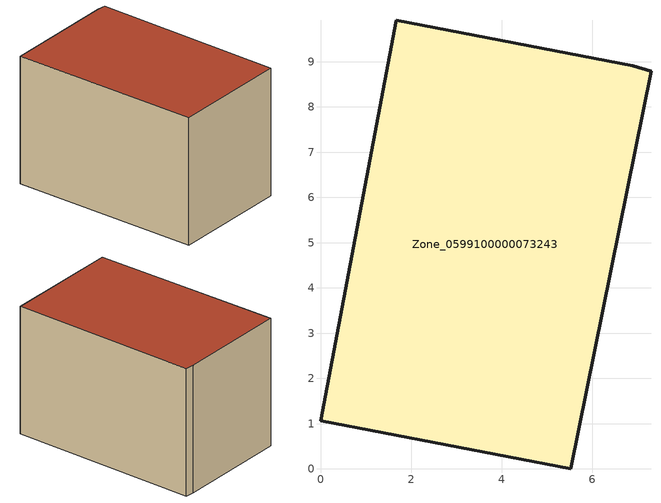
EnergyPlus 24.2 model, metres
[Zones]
Zone_0599100000073243
 floor ground (C_G): 5.53,0 0,1.07 1.67,9.92 6.9,8.91 7.3,8.79 z0
 wall outside (C_F): 0,1.07 5.53,0 7.3,8.79 6.9,8.91 1.67,9.92 0,1.07 z0:6.12
 roof outside (C_R): 7.3,8.79 6.9,8.91 1.67,9.92 0,1.07 5.53,0 z6.12
[BUILDING]
Pand.0599100000073243: North Axis=0; Terrain=City; Loads Convergence Tolerance Value=0.04; Temperature Convergence Tolerance Value=0.4; Solar Distribution=FullExterior; Maximum Number of Warmup Days=25; Minimum Number of Warmup Days=1
[Site:Location]
Rotterdam.The.Hague.AP_ZH_NLD Design_Conditions: Latitude=51.96; Longitude=4.45; Time Zone=1; Elevation=-4.5
[SITE:GROUNDTEMPERATURE:BUILDINGSURFACE]
18, 18, 18, 18, 18, 18, 18, 18, 18, 18, 18, 18
[MATERIAL] Thermal Absorptance=0.9; Solar Absorptance=0.7; Visible Absorptance=0.7
Name | Roughness | Thickness | Conductivity | Density | Specific Heat
G.TI.1946-1964 | MediumSmooth | 0.15 | 1 | 540 | 1210
F.TI.1946-1964 | Rough | 0.3 | 0.857143 | 1920 | 840
R.TI.1946-1964 | MediumRough | 0.2 | 0.277778 | 1500 | 1000
[CONSTRUCTION]
C_G: G.TI.1946-1964
C_F: F.TI.1946-1964
C_R: R.TI.1946-1964
[ZONE]
Zone_0599100000073243: Type=1; Multiplier=1; Ceiling Height=Autocalculate; Volume=Autocalculate; Floor Area=autocalculate; Part of Total Floor Area=Yes
[ZONEINFILTRATION:DESIGNFLOWRATE]
Infil_Zone_0599100000073243: Zone or ZoneList or Space or SpaceList=Zone_0599100000073243; Schedule=AlwaysOn; Design Flow Rate Calculation Method=Flow/Area; Flow Rate per Floor Area=0.003; Constant Term Coefficient=1; Temperature Term Coefficient=0; Velocity Term Coefficient=0; Velocity Squared Term Coefficient=0
[HVACTEMPLATE:ZONE:IDEALLOADSAIRSYSTEM]
Zone_0599100000073243: Maximum Heating Supply Air Temperature=50; Minimum Cooling Supply Air Temperature=13; Maximum Heating Supply Air Humidity Ratio=0.0156; Minimum Cooling Supply Air Humidity Ratio=0.0077; Heating Limit=NoLimit; Cooling Limit=NoLimit; Dehumidification Control Type=ConstantSensibleHeatRatio; Cooling Sensible Heat Ratio=0.7; Dehumidification Setpoint=60; Humidification Control Type=None; Humidification Setpoint=30; Outdoor Air Method=None; Outdoor Air Flow Rate per Person=0.00944; Outdoor Air Flow Rate per Zone Floor Area=0; Outdoor Air Flow Rate per Zone=0; Demand Controlled Ventilation Type=None; Outdoor Air Economizer Type=NoEconomizer; Heat Recovery Type=None; Sensible Heat Recovery Effectiveness=0.7; Latent Heat Recovery Effectiveness=0.65
[ZONECONTROL:THERMOSTAT]
ThermostatControl_Zone_0599100000073243: Zone or ZoneList=Zone_0599100000073243; Control Type Schedule=DualSetpointControlType; Control 1=Thermostat_Zone_0599100000073243; Temperature Difference Between Cutout And Setpoint=0
[THERMOSTATSETPOINT:DUALSETPOINT]
Thermostat_Zone_0599100000073243: Heating Setpoint Temperature Schedule=HeatingSetpoint_Zone_0599100000073243; Cooling Setpoint Temperature Schedule=CoolingSetpoint_Zone_0599100000073243
[SCHEDULE:COMPACT]
HeatingSetpoint_Zone_0599100000073243: Through: 12/31, For: AllDays, Until: 24:00, 21
CoolingSetpoint_Zone_0599100000073243: Through: 12/31, For: AllDays, Until: 24:00, 24
DualSetpointControlType: Through: 12/31, For: AllDays, Until: 24:00, 4
AlwaysOn: Through: 12/31, For: AllDays, Until: 24:00, 1
